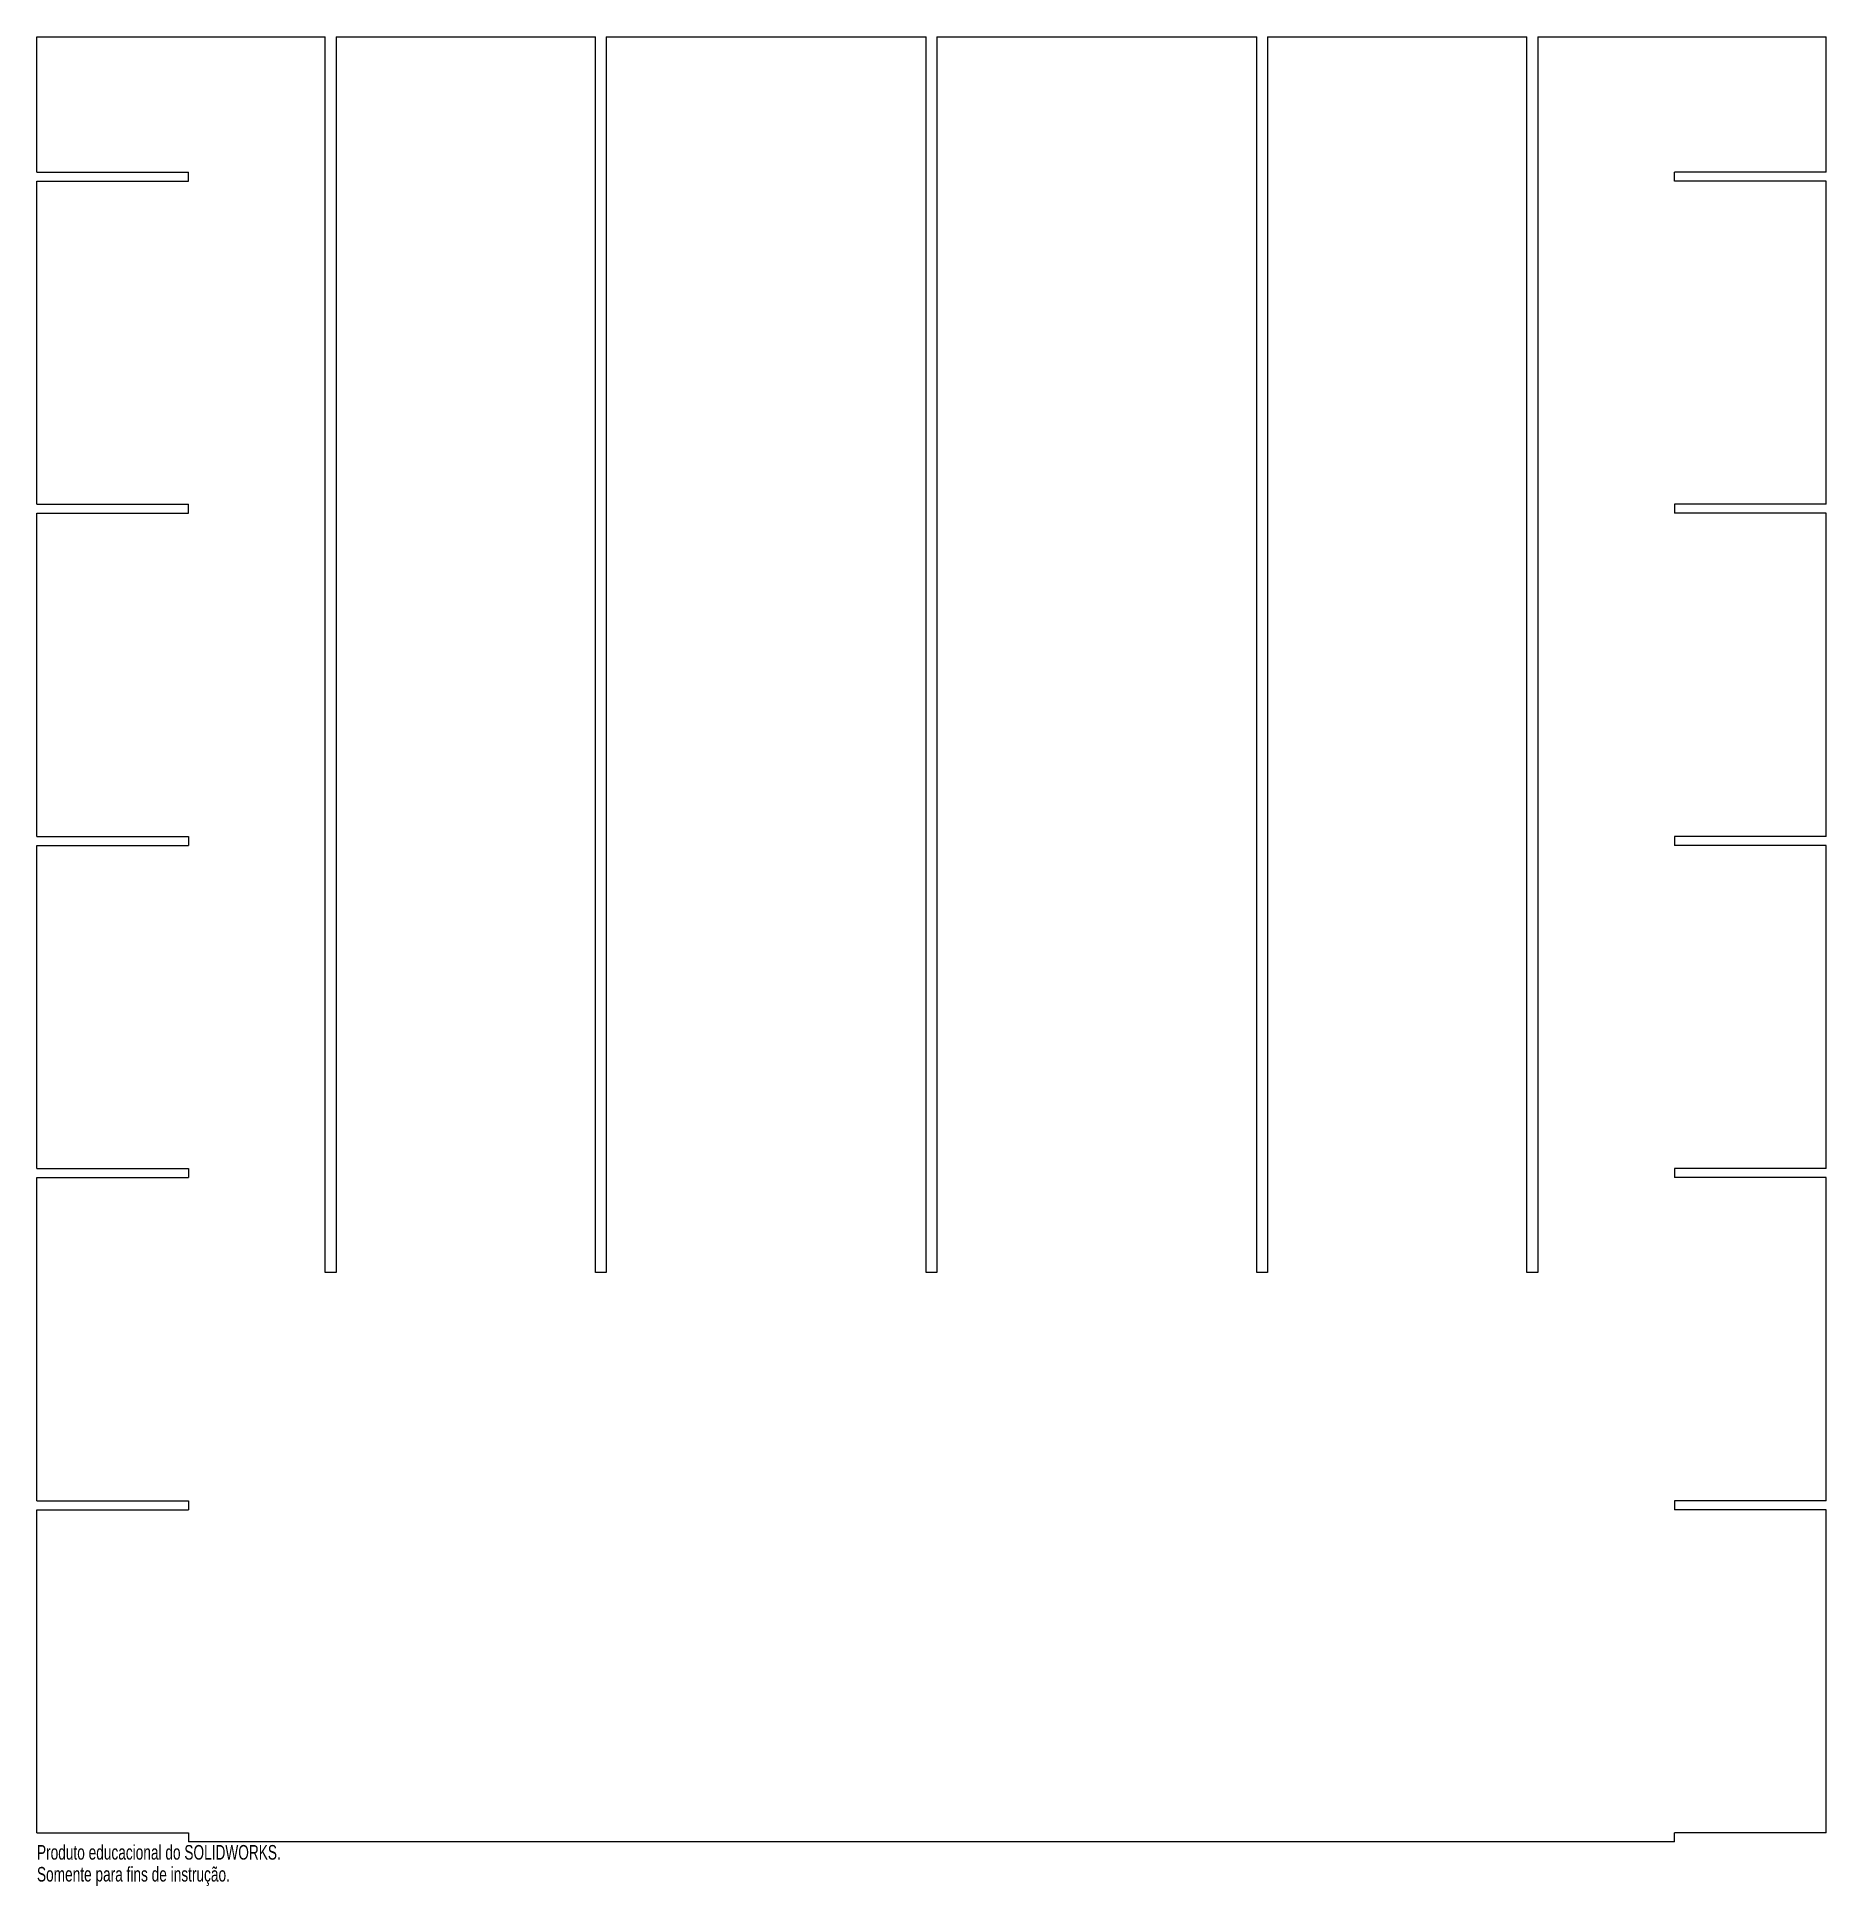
# Model space of a CAD drawing. Header units: millimetres. Extents: x -296 to 296, y -15 to 598.
import ezdxf

# ---------------------------------------------------------------- set-up
doc = ezdxf.new("R2010")
doc.units = ezdxf.units.MM
doc.styles.add('SLDTEXTSTYLE0', font='TXT', dxfattribs={"width": 0.7})

msp = doc.modelspace()

# ---------------------------------------------------------------- linework, layer by layer
at = {"color": 7, "linetype": 'Continuous', "lineweight": 25}
for p, q in [((-296.2, 597.71), (-200.72, 597.71)), ((-296.2, 553), (-296.2, 597.71)), ((-200.72, 188.61), (-200.72, 597.71)), ((-197.12, 597.71), (-111.3, 597.71)), ((-197.12, 597.71), (-197.12, 188.61)), ((-111.3, 188.61), (-111.3, 597.71)), ((-107.7, 597.71), (-1.8, 597.71)), ((-107.7, 597.71), (-107.7, 188.61)), ((-1.8, 188.61), (-1.8, 597.71)), ((1.8, 597.71), (107.7, 597.71)), ((1.8, 597.71), (1.8, 188.61)), ((107.7, 188.61), (107.7, 597.71)), ((111.3, 597.71), (197.12, 597.71)), ((111.3, 597.71), (111.3, 188.61)), ((197.12, 188.61), (197.12, 597.71)), ((200.72, 597.71), (296.2, 597.71)), ((200.72, 597.71), (200.72, 188.61)), ((296.2, 553), (296.2, 597.71)), ((-296.2, 553), (-245.98, 553)), ((-245.98, 550), (-245.98, 553)), ((245.98, 550), (245.98, 553)), ((296.2, 553), (245.98, 553)), ((-296.2, 550), (-245.98, 550)), ((-296.2, 443), (-296.2, 550)), ((296.2, 550), (245.98, 550)), ((296.2, 443), (296.2, 550)), ((-296.2, 443), (-245.98, 443)), ((-245.98, 440), (-245.98, 443)), ((245.98, 443), (245.98, 440)), ((296.2, 443), (245.98, 443)), ((-296.2, 440), (-245.98, 440)), ((-296.2, 333), (-296.2, 440)), ((296.2, 440), (245.98, 440)), ((296.2, 333), (296.2, 440)), ((-296.2, 333), (-245.98, 333)), ((-245.98, 333), (-245.98, 330)), ((245.98, 333), (245.98, 330)), ((296.2, 333), (245.98, 333)), ((-296.2, 330), (-245.98, 330)), ((-296.2, 223), (-296.2, 330)), ((296.2, 330), (245.98, 330)), ((296.2, 223), (296.2, 330)), ((-296.2, 223), (-245.98, 223)), ((-245.98, 223), (-245.98, 220)), ((245.98, 223), (245.98, 220)), ((296.2, 223), (245.98, 223)), ((-296.2, 220), (-245.98, 220)), ((-296.2, 113), (-296.2, 220)), ((296.2, 220), (245.98, 220)), ((296.2, 113), (296.2, 220)), ((-197.12, 188.61), (-200.72, 188.61)), ((-107.7, 188.61), (-111.3, 188.61)), ((1.8, 188.61), (-1.8, 188.61)), ((111.3, 188.61), (107.7, 188.61)), ((200.72, 188.61), (197.12, 188.61)), ((-296.2, 113), (-245.98, 113)), ((-245.98, 113), (-245.98, 110)), ((245.98, 113), (245.98, 110)), ((296.2, 113), (245.98, 113)), ((-296.2, 110), (-245.98, 110)), ((-296.2, 3), (-296.2, 110)), ((296.2, 110), (245.98, 110)), ((296.2, 3), (296.2, 110)), ((-296.2, 3), (-245.98, 3)), ((-245.98, 3), (-245.98, 0)), ((245.98, 0), (-245.98, 0)), ((245.98, 0), (245.98, 3)), ((296.2, 3), (245.98, 3))]:
    msp.add_line(p, q, dxfattribs=at)

# ---------------------------------------------------------------- texts
at = {"color": 7, "linetype": 'Continuous', "char_height": 4.8336, "attachment_point": 1, "style": 'SLDTEXTSTYLE0'}
for s, insert in [('Produto educacional do SOLIDWORKS.', (-296.2, -1.02)), ('Somente para fins de instrução.', (-296.2, -8.27))]:
    msp.add_mtext(s, dxfattribs=dict(at, insert=insert))

doc.saveas('drawing.dxf')
